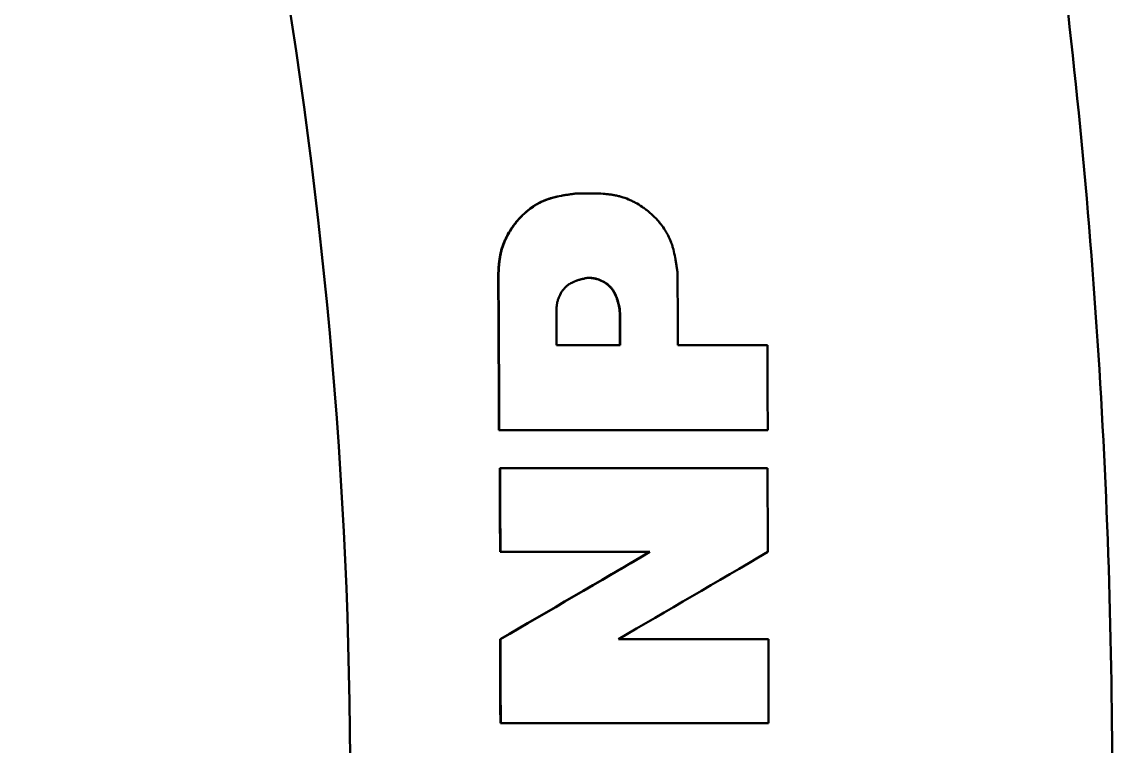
# Model space of a CAD drawing. Header units: millimetres. Extents: x 1510 to 10524, y 7125 to 13164.
# Drawn here: x 7900.16 to 7905.74, y 12660.43 to 12664.14 of the extents above; entities that cross this region are included whole.
import ezdxf

# ---------------------------------------------------------------- set-up
doc = ezdxf.new("R2010")
doc.units = ezdxf.units.MM
doc.header["$LTSCALE"] = 4
doc.layers.add('Visible (ISO)', color=7, linetype='Continuous', lineweight=50)

msp = doc.modelspace()

# ---------------------------------------------------------------- linework, layer by layer
at = {"layer": 'Visible (ISO)'}
for p, q in [((7902.9021, 12663.2413), (7902.9038, 12663.2416)), ((7902.5975, 12662.8487), (7902.5992, 12662.849)), ((7903.2193, 12662.6603), (7903.221, 12662.6606)), ((7902.6014, 12662.0455), (7902.6031, 12662.0457)), ((7903.9756, 12662.0455), (7903.9773, 12662.0457)), ((7902.6058, 12661.8504), (7902.6075, 12661.8506)), ((7902.6071, 12661.4215), (7902.6088, 12661.4216)), ((7903.3727, 12661.4215), (7903.3744, 12661.4216)), ((7902.6081, 12660.9745), (7902.6098, 12660.9746)), ((7902.6086, 12660.5455), (7902.6103, 12660.5455)), ((7903.9797, 12660.5455), (7903.9815, 12660.5455))]:
    msp.add_line(p, q, dxfattribs=at)
msp.add_arc((7876.1404, 12660.22), 25.7, 339.16048, 20.83952, dxfattribs=at)
for centre, major_axis, ratio, start_param, end_param in [((7888.6023, 12660.1532), (0.0061, -87.1555), 0.171195, 1.597492, 1.601721), ((7888.4987, 12660.155), (-0.0024, 83.4652), 0.172572, 4.740251, 4.742408), ((7888.6915, 12660.1579), (0.006, -85.2494), 0.17049, 1.598033, 1.600142), ((7888.6379, 12660.1579), (0.0061, -85.2595), 0.171119, 1.59803, 1.600141), ((7888.6529, 12660.1835), (0.002, -88.6658), 0.172871, 1.591796, 1.596703), ((7888.824, 12660.2054), (-0.0004, 79.6581), 0.173048, 4.727654, 4.73304), ((7888.7691, 12660.2054), (-0.0005, 79.668), 0.173738, 4.727654, 4.73304), ((7888.78, 12660.208), (0.0004, -87.4356), 0.17383, 1.584674, 1.589583), ((7888.9633, 12660.2193), (-0.0001, 78.6009), 0.173603, 4.716539, 4.721997), ((7888.9076, 12660.2193), (-0.0001, 78.6109), 0.174312, 4.716539, 4.721997), ((7888.9146, 12660.2194), (0.0001, -86.4911), 0.174203, 1.574566, 1.579529)]:
    msp.add_ellipse(centre, major_axis=major_axis, ratio=ratio, start_param=start_param, end_param=end_param, dxfattribs=at)
for points, knots in [([(7904.4695, 12669.5409), (7904.9042, 12667.9765), (7905.215, 12666.4336), (7905.4202, 12664.9307), (7905.4205, 12664.9284), (7905.4209, 12664.9261), (7905.4212, 12664.9238), (7905.4216, 12664.9209), (7905.422, 12664.9181), (7905.4224, 12664.915), (7905.6352, 12663.3516), (7905.739, 12661.7923), (7905.7404, 12660.2517), (7905.7404, 12660.2412), (7905.7404, 12660.2306), (7905.7404, 12660.22)], [0, 0, 0, 0, 0.49827, 0.49827, 0.49827, 0.499023, 0.499023, 0.499023, 0.5, 0.5, 0.5, 0.996593, 0.996593, 0.996593, 1, 1, 1, 1]), ([(7902.5992, 12662.849), (7902.6003, 12662.8662), (7902.6013, 12662.8795), (7902.6021, 12662.8888), (7902.6022, 12662.8891), (7902.6022, 12662.8897), (7902.6022, 12662.8901), (7902.6023, 12662.8906), (7902.6023, 12662.891), (7902.6024, 12662.8915), (7902.6025, 12662.8924), (7902.6025, 12662.8933), (7902.6026, 12662.8942), (7902.6028, 12662.896), (7902.603, 12662.8977), (7902.6032, 12662.8995), (7902.6035, 12662.9029), (7902.6039, 12662.9063), (7902.6043, 12662.9096), (7902.6051, 12662.9161), (7902.6059, 12662.9223), (7902.6069, 12662.9282), (7902.607, 12662.9289), (7902.6072, 12662.9298), (7902.6073, 12662.9306), (7902.6074, 12662.9314), (7902.6076, 12662.9322), (7902.6077, 12662.9331), (7902.608, 12662.9347), (7902.6083, 12662.9363), (7902.6086, 12662.9379), (7902.6092, 12662.9412), (7902.6099, 12662.9444), (7902.6106, 12662.9476), (7902.612, 12662.9541), (7902.6136, 12662.9604), (7902.6153, 12662.9668), (7902.6189, 12662.9795), (7902.6231, 12662.992), (7902.6281, 12663.0043), (7902.6305, 12663.0105), (7902.6331, 12663.0164), (7902.6359, 12663.0224), (7902.6386, 12663.0284), (7902.6415, 12663.0343), (7902.6446, 12663.0402), (7902.6508, 12663.052), (7902.6577, 12663.0636), (7902.6652, 12663.075), (7902.6689, 12663.0807), (7902.6727, 12663.0861), (7902.6766, 12663.0915), (7902.6805, 12663.0969), (7902.6846, 12663.1023), (7902.6887, 12663.1075), (7902.6971, 12663.1179), (7902.7059, 12663.128), (7902.7152, 12663.1376), (7902.7176, 12663.1401), (7902.72, 12663.1425), (7902.7224, 12663.1449), (7902.7248, 12663.1473), (7902.7272, 12663.1496), (7902.7297, 12663.1519), (7902.7346, 12663.1565), (7902.7396, 12663.1609), (7902.7446, 12663.1652), (7902.7547, 12663.1738), (7902.7651, 12663.1817), (7902.7758, 12663.189), (7902.7785, 12663.1908), (7902.7813, 12663.1927), (7902.7841, 12663.1945), (7902.7869, 12663.1962), (7902.7897, 12663.1979), (7902.7925, 12663.1996), (7902.7981, 12663.203), (7902.8038, 12663.2062), (7902.8096, 12663.2091), (7902.8211, 12663.2151), (7902.8329, 12663.2204), (7902.845, 12663.2249), (7902.8457, 12663.2251), (7902.8463, 12663.2254), (7902.847, 12663.2256), (7902.8477, 12663.2258), (7902.8484, 12663.2261), (7902.849, 12663.2263), (7902.8504, 12663.2268), (7902.8518, 12663.2273), (7902.8532, 12663.2278), (7902.856, 12663.2287), (7902.8588, 12663.2297), (7902.8617, 12663.2306), (7902.8676, 12663.2324), (7902.8736, 12663.2342), (7902.8799, 12663.2359), (7902.8924, 12663.2392), (7902.9059, 12663.2423), (7902.9203, 12663.245), (7902.9208, 12663.2451), (7902.921, 12663.2451), (7902.9214, 12663.2452), (7902.9218, 12663.2452), (7902.9221, 12663.2453), (7902.9225, 12663.2454), (7902.9232, 12663.2455), (7902.9239, 12663.2457), (7902.9247, 12663.2458), (7902.9261, 12663.2461), (7902.9276, 12663.2463), (7902.9291, 12663.2466), (7902.9322, 12663.2471), (7902.9353, 12663.2477), (7902.9386, 12663.2482), (7902.9451, 12663.2493), (7902.952, 12663.2503), (7902.9594, 12663.2514), (7902.9603, 12663.2515), (7902.9605, 12663.2516), (7902.961, 12663.2517), (7902.9616, 12663.2517), (7902.9622, 12663.2518), (7902.9628, 12663.2519), (7902.964, 12663.2521), (7902.9653, 12663.2523), (7902.9666, 12663.2525), (7902.9693, 12663.2528), (7902.9723, 12663.2533), (7902.9756, 12663.2537), (7902.9822, 12663.2546), (7902.9899, 12663.2556), (7902.9988, 12663.2568)], [0, 0, 0, 0, 0.0625, 0.0625, 0.0625, 0.064453, 0.064453, 0.064453, 0.066406, 0.066406, 0.066406, 0.070312, 0.070312, 0.070312, 0.078125, 0.078125, 0.078125, 0.09375, 0.09375, 0.09375, 0.125, 0.125, 0.125, 0.128906, 0.128906, 0.128906, 0.132812, 0.132812, 0.132812, 0.140625, 0.140625, 0.140625, 0.15625, 0.15625, 0.15625, 0.1875, 0.1875, 0.1875, 0.25, 0.25, 0.25, 0.28125, 0.28125, 0.28125, 0.3125, 0.3125, 0.3125, 0.375, 0.375, 0.375, 0.40625, 0.40625, 0.40625, 0.4375, 0.4375, 0.4375, 0.5, 0.5, 0.5, 0.515625, 0.515625, 0.515625, 0.53125, 0.53125, 0.53125, 0.5625, 0.5625, 0.5625, 0.625, 0.625, 0.625, 0.640625, 0.640625, 0.640625, 0.65625, 0.65625, 0.65625, 0.6875, 0.6875, 0.6875, 0.75, 0.75, 0.75, 0.753906, 0.753906, 0.753906, 0.757812, 0.757812, 0.757812, 0.765625, 0.765625, 0.765625, 0.78125, 0.78125, 0.78125, 0.8125, 0.8125, 0.8125, 0.875, 0.875, 0.875, 0.876953, 0.876953, 0.876953, 0.878906, 0.878906, 0.878906, 0.882812, 0.882812, 0.882812, 0.890625, 0.890625, 0.890625, 0.90625, 0.90625, 0.90625, 0.9375, 0.9375, 0.9375, 0.941406, 0.941406, 0.941406, 0.945312, 0.945312, 0.945312, 0.953125, 0.953125, 0.953125, 0.96875, 0.96875, 0.96875, 1, 1, 1, 1]), ([(7902.9988, 12663.2568), (7903.0175, 12663.2568), (7903.0363, 12663.2568), (7903.0737, 12663.2568), (7903.0924, 12663.2568), (7903.1112, 12663.2568)], [-0.1140018, -0.1140018, -0.1140018, -0.1140018, -0.057001, -0.057001, 0, 0, 0, 0]), ([(7903.1112, 12663.2568), (7903.1289, 12663.2555), (7903.142, 12663.2545), (7903.1505, 12663.2536), (7903.1508, 12663.2536), (7903.1518, 12663.2535), (7903.1533, 12663.2534), (7903.1567, 12663.253), (7903.1593, 12663.2527), (7903.1644, 12663.2522), (7903.1677, 12663.2518), (7903.1775, 12663.2505), (7903.1836, 12663.2496), (7903.19, 12663.2485), (7903.1909, 12663.2483), (7903.1925, 12663.248), (7903.1933, 12663.2479), (7903.1957, 12663.2474), (7903.1973, 12663.2471), (7903.2021, 12663.2462), (7903.2053, 12663.2455), (7903.2148, 12663.2433), (7903.2211, 12663.2416), (7903.2399, 12663.2361), (7903.2523, 12663.2318), (7903.2676, 12663.2254), (7903.2705, 12663.2241), (7903.2764, 12663.2214), (7903.2794, 12663.2201), (7903.2883, 12663.2158), (7903.2941, 12663.2128), (7903.3116, 12663.2033), (7903.3231, 12663.1963), (7903.34, 12663.1848), (7903.3454, 12663.1809), (7903.3561, 12663.1729), (7903.3614, 12663.1687), (7903.3769, 12663.1559), (7903.3869, 12663.1469), (7903.3989, 12663.135), (7903.4013, 12663.1325), (7903.4061, 12663.1276), (7903.4084, 12663.1251), (7903.4153, 12663.1175), (7903.4197, 12663.1125), (7903.4325, 12663.097), (7903.4404, 12663.0863), (7903.4512, 12663.07), (7903.4547, 12663.0644), (7903.4614, 12663.053), (7903.4645, 12663.0472), (7903.4735, 12663.0296), (7903.4787, 12663.0176), (7903.4835, 12663.0045), (7903.4837, 12663.0039), (7903.4842, 12663.0025), (7903.4845, 12663.0018), (7903.4852, 12662.9997), (7903.4857, 12662.9983), (7903.4871, 12662.9941), (7903.4881, 12662.9912), (7903.4908, 12662.9823), (7903.4926, 12662.9761), (7903.4977, 12662.957), (7903.5007, 12662.9433), (7903.5036, 12662.9282), (7903.5036, 12662.928), (7903.5038, 12662.9273), (7903.504, 12662.9262), (7903.5042, 12662.925), (7903.5046, 12662.9228), (7903.5048, 12662.9213), (7903.5057, 12662.9166), (7903.5062, 12662.9134), (7903.5078, 12662.9035), (7903.5089, 12662.8965), (7903.5101, 12662.8888), (7903.5101, 12662.8888), (7903.5101, 12662.8886), (7903.5102, 12662.8882), (7903.5102, 12662.8878), (7903.5103, 12662.887), (7903.5104, 12662.8865), (7903.5107, 12662.8848), (7903.5108, 12662.8835), (7903.5114, 12662.8796), (7903.5118, 12662.8766), (7903.5132, 12662.8666), (7903.5143, 12662.8585), (7903.5156, 12662.849), (7903.5156, 12662.849)], [0, 0, 0, 0, 0.0625, 0.0625, 0.063476, 0.063476, 0.066406, 0.070312, 0.078125, 0.078125, 0.09375, 0.09375, 0.125, 0.125, 0.128906, 0.128906, 0.132812, 0.132812, 0.140625, 0.140625, 0.15625, 0.15625, 0.1875, 0.1875, 0.249999, 0.249999, 0.265624, 0.265624, 0.281249, 0.281249, 0.312499, 0.312499, 0.374999, 0.374999, 0.406249, 0.406249, 0.437499, 0.437499, 0.499999, 0.499999, 0.515624, 0.515624, 0.531249, 0.531249, 0.562499, 0.562499, 0.624999, 0.624999, 0.656248, 0.656248, 0.687498, 0.687498, 0.749998, 0.749998, 0.753904, 0.753904, 0.757811, 0.757811, 0.765623, 0.765623, 0.781248, 0.781248, 0.812498, 0.812498, 0.874998, 0.874998, 0.876951, 0.876951, 0.878904, 0.88281, 0.88281, 0.890623, 0.890623, 0.906248, 0.906248, 0.937498, 0.937498, 0.938474, 0.938474, 0.939451, 0.941404, 0.941404, 0.94531, 0.94531, 0.953123, 0.953123, 0.968748, 0.968748, 0.999998, 1, 1, 1, 1]), ([(7902.5975, 12662.8487), (7902.5986, 12662.8645), (7902.5997, 12662.8808), (7902.6004, 12662.8884), (7902.6004, 12662.8887), (7902.6005, 12662.8894), (7902.6005, 12662.8898), (7902.6006, 12662.8903), (7902.6006, 12662.8907), (7902.6007, 12662.8912), (7902.6007, 12662.8915), (7902.6007, 12662.8919), (7902.6008, 12662.8922), (7902.6008, 12662.8928), (7902.6009, 12662.8933), (7902.6009, 12662.8938), (7902.6011, 12662.8957), (7902.6013, 12662.8974), (7902.6014, 12662.8991), (7902.6015, 12662.8995), (7902.6015, 12662.8998), (7902.6016, 12662.9002), (7902.6016, 12662.9008), (7902.6017, 12662.9014), (7902.6018, 12662.902), (7902.6019, 12662.9037), (7902.6023, 12662.9068), (7902.6026, 12662.9092), (7902.6032, 12662.9142), (7902.6038, 12662.9189), (7902.6045, 12662.9234), (7902.6047, 12662.9249), (7902.6049, 12662.9262), (7902.6052, 12662.9278), (7902.6053, 12662.9286), (7902.6054, 12662.9295), (7902.6056, 12662.9303), (7902.6057, 12662.9311), (7902.6059, 12662.9319), (7902.606, 12662.9327), (7902.6063, 12662.9344), (7902.6066, 12662.936), (7902.6069, 12662.9376), (7902.6075, 12662.9409), (7902.6082, 12662.9441), (7902.6089, 12662.9473), (7902.6103, 12662.9537), (7902.6118, 12662.9599), (7902.6136, 12662.9665), (7902.6172, 12662.9791), (7902.6215, 12662.9919), (7902.6264, 12663.004), (7902.6288, 12663.0101), (7902.6314, 12663.016), (7902.6342, 12663.0221), (7902.6369, 12663.028), (7902.6399, 12663.034), (7902.6429, 12663.0399), (7902.6491, 12663.0516), (7902.6561, 12663.0634), (7902.6635, 12663.0746), (7902.6672, 12663.0803), (7902.6709, 12663.0857), (7902.6749, 12663.0912), (7902.6788, 12663.0966), (7902.6829, 12663.1019), (7902.687, 12663.1071), (7902.6912, 12663.1124), (7902.6955, 12663.1175), (7902.6999, 12663.1225), (7902.7043, 12663.1275), (7902.7087, 12663.1322), (7902.7135, 12663.1373), (7902.7159, 12663.1397), (7902.7183, 12663.1422), (7902.7207, 12663.1445), (7902.7231, 12663.1469), (7902.7256, 12663.1493), (7902.728, 12663.1515), (7902.7329, 12663.1562), (7902.7379, 12663.1606), (7902.7429, 12663.1649), (7902.7531, 12663.1735), (7902.7635, 12663.1814), (7902.7741, 12663.1886), (7902.7745, 12663.1889), (7902.7748, 12663.1891), (7902.7751, 12663.1893), (7902.7775, 12663.1909), (7902.78, 12663.1925), (7902.7824, 12663.1941), (7902.7852, 12663.1959), (7902.788, 12663.1976), (7902.7908, 12663.1993), (7902.7964, 12663.2026), (7902.8021, 12663.2058), (7902.8079, 12663.2088), (7902.8137, 12663.2118), (7902.8196, 12663.2146), (7902.8256, 12663.2173), (7902.83, 12663.2192), (7902.8344, 12663.2211), (7902.8388, 12663.2228), (7902.8403, 12663.2234), (7902.842, 12663.224), (7902.8433, 12663.2245), (7902.844, 12663.2248), (7902.8446, 12663.225), (7902.8453, 12663.2252), (7902.846, 12663.2255), (7902.8467, 12663.2257), (7902.8473, 12663.226), (7902.8487, 12663.2264), (7902.8501, 12663.2269), (7902.8515, 12663.2274), (7902.8542, 12663.2283), (7902.8571, 12663.2293), (7902.86, 12663.2302), (7902.8659, 12663.2321), (7902.8721, 12663.2339), (7902.8782, 12663.2355), (7902.8845, 12663.2372), (7902.891, 12663.2388), (7902.8977, 12663.2403), (7902.8992, 12663.2406), (7902.9006, 12663.2409), (7902.9021, 12663.2413)], [0, 0, 0, 0, 0.0561261, 0.0561261, 0.0561261, 0.0583083, 0.0583083, 0.0583083, 0.0605966, 0.0605966, 0.0605966, 0.0625, 0.0625, 0.0625, 0.0655056, 0.0655056, 0.0655056, 0.0759095, 0.0759095, 0.0759095, 0.078125, 0.078125, 0.078125, 0.0820313, 0.0820313, 0.0820313, 0.0937442, 0.0937442, 0.0937442, 0.1171875, 0.1171875, 0.1171875, 0.125, 0.125, 0.125, 0.128524, 0.128524, 0.128524, 0.1321307, 0.1321307, 0.1321307, 0.1395807, 0.1395807, 0.1395807, 0.1552687, 0.1552687, 0.1552687, 0.1874986, 0.1874986, 0.1874986, 0.25, 0.25, 0.25, 0.281377, 0.281377, 0.281377, 0.3125022, 0.3125022, 0.3125022, 0.375, 0.375, 0.375, 0.406372, 0.406372, 0.406372, 0.437502, 0.437502, 0.437502, 0.46875, 0.46875, 0.46875, 0.5, 0.5, 0.5, 0.5150404, 0.5150404, 0.5150404, 0.5301984, 0.5301984, 0.5301984, 0.5608326, 0.5608326, 0.5608326, 0.6230879, 0.6230879, 0.6230879, 0.625, 0.625, 0.625, 0.638843, 0.638843, 0.638843, 0.6547267, 0.6547267, 0.6547267, 0.6865719, 0.6865719, 0.6865719, 0.71875, 0.71875, 0.71875, 0.7421875, 0.7421875, 0.7421875, 0.75, 0.75, 0.75, 0.7543445, 0.7543445, 0.7543445, 0.7585569, 0.7585569, 0.7585569, 0.7666784, 0.7666784, 0.7666784, 0.7821633, 0.7821633, 0.7821633, 0.8125596, 0.8125596, 0.8125596, 0.8437798, 0.8437798, 0.8437798, 0.8504509, 0.8504509, 0.8504509, 0.8504509]), ([(7902.6014, 12662.0455), (7902.6009, 12662.1792), (7902.6003, 12662.3129), (7902.599, 12662.5808), (7902.5983, 12662.7148), (7902.5975, 12662.8487)], [-0.8029633, -0.8029633, -0.8029633, -0.8029633, -0.401724, -0.401724, 0, 0, 0, 0]), ([(7902.6031, 12662.0457), (7902.6026, 12662.1795), (7902.602, 12662.3133), (7902.6007, 12662.581), (7902.6, 12662.715), (7902.5992, 12662.849)], [-0.8036412, -0.8036412, -0.8036412, -0.8036412, -0.4021581, -0.4021581, 0, 0, 0, 0]), ([(7902.8958, 12662.6606), (7902.896, 12662.6641), (7902.8962, 12662.6671), (7902.8963, 12662.6698), (7902.8964, 12662.6711), (7902.8965, 12662.6723), (7902.8965, 12662.6734), (7902.8966, 12662.674), (7902.8966, 12662.6745), (7902.8966, 12662.675), (7902.8967, 12662.6755), (7902.8967, 12662.6757), (7902.8967, 12662.6764), (7902.8968, 12662.6766), (7902.8968, 12662.6771), (7902.8968, 12662.6775), (7902.8969, 12662.6779), (7902.8969, 12662.6782), (7902.8969, 12662.6786), (7902.897, 12662.6794), (7902.8971, 12662.6801), (7902.8971, 12662.6807), (7902.8973, 12662.6821), (7902.8974, 12662.6832), (7902.8976, 12662.6847), (7902.8977, 12662.686), (7902.8979, 12662.6873), (7902.8981, 12662.6886), (7902.8982, 12662.6898), (7902.8984, 12662.6909), (7902.8986, 12662.6923), (7902.8987, 12662.6929), (7902.8989, 12662.6936), (7902.899, 12662.6942), (7902.8991, 12662.6949), (7902.8992, 12662.6955), (7902.8994, 12662.6962), (7902.8996, 12662.6975), (7902.8999, 12662.6988), (7902.9002, 12662.7001), (7902.9008, 12662.7028), (7902.9015, 12662.7054), (7902.9022, 12662.708), (7902.9037, 12662.7132), (7902.9053, 12662.7182), (7902.9074, 12662.7235), (7902.9114, 12662.7338), (7902.9163, 12662.7433), (7902.9223, 12662.7526), (7902.9253, 12662.7572), (7902.9286, 12662.7617), (7902.9319, 12662.7658), (7902.9353, 12662.77), (7902.9389, 12662.7739), (7902.9426, 12662.7775), (7902.9463, 12662.7812), (7902.9502, 12662.7846), (7902.9543, 12662.7877), (7902.9564, 12662.7893), (7902.9585, 12662.7908), (7902.9606, 12662.7922), (7902.9617, 12662.793), (7902.9628, 12662.7937), (7902.9639, 12662.7944), (7902.965, 12662.7951), (7902.9663, 12662.7958), (7902.9673, 12662.7964), (7902.9678, 12662.7968), (7902.9683, 12662.797), (7902.9689, 12662.7973), (7902.9694, 12662.7976), (7902.9699, 12662.7979), (7902.9704, 12662.7982), (7902.9715, 12662.7988), (7902.9726, 12662.7994), (7902.9737, 12662.8), (7902.9759, 12662.8011), (7902.9782, 12662.8023), (7902.9805, 12662.8033), (7902.9829, 12662.8044), (7902.9853, 12662.8055), (7902.9878, 12662.8065), (7902.989, 12662.807), (7902.9903, 12662.8075), (7902.9916, 12662.808), (7902.9922, 12662.8082), (7902.9928, 12662.8085), (7902.9935, 12662.8087), (7902.9941, 12662.8089), (7902.9949, 12662.8092), (7902.9955, 12662.8094), (7902.9961, 12662.8097), (7902.9965, 12662.8098), (7902.9971, 12662.81), (7902.9976, 12662.8102), (7902.9982, 12662.8104), (7902.9988, 12662.8106), (7902.9999, 12662.811), (7903.001, 12662.8114), (7903.0022, 12662.8118), (7903.0046, 12662.8125), (7903.0071, 12662.8133), (7903.0096, 12662.814), (7903.0121, 12662.8148), (7903.0147, 12662.8155), (7903.0175, 12662.8163), (7903.0188, 12662.8166), (7903.0202, 12662.817), (7903.0216, 12662.8174), (7903.0227, 12662.8177), (7903.0237, 12662.8179), (7903.0248, 12662.8182), (7903.0252, 12662.8183), (7903.0257, 12662.8184), (7903.0259, 12662.8185), (7903.0266, 12662.8186), (7903.0267, 12662.8187), (7903.0273, 12662.8188), (7903.0277, 12662.8189), (7903.0282, 12662.819), (7903.0287, 12662.8191), (7903.0296, 12662.8193), (7903.0306, 12662.8196), (7903.0318, 12662.8199), (7903.0338, 12662.8203), (7903.0362, 12662.8209), (7903.039, 12662.8215), (7903.0443, 12662.8227), (7903.0511, 12662.8242), (7903.0575, 12662.8255)], [0, 0, 0, 0, 0.03125, 0.03125, 0.03125, 0.046875, 0.046875, 0.046875, 0.054687, 0.054687, 0.054687, 0.0625, 0.0625, 0.0625, 0.065073, 0.065073, 0.065073, 0.068012, 0.068012, 0.068012, 0.075383, 0.075383, 0.075383, 0.093734, 0.093734, 0.093734, 0.109375, 0.109375, 0.109375, 0.125, 0.125, 0.125, 0.132156, 0.132156, 0.132156, 0.139455, 0.139455, 0.139455, 0.154456, 0.154456, 0.154456, 0.185785, 0.185785, 0.185785, 0.25, 0.25, 0.25, 0.375, 0.375, 0.375, 0.437069, 0.437069, 0.437069, 0.5, 0.5, 0.5, 0.5625, 0.5625, 0.5625, 0.59375, 0.59375, 0.59375, 0.609375, 0.609375, 0.609375, 0.625, 0.625, 0.625, 0.633388, 0.633388, 0.633388, 0.641446, 0.641446, 0.641446, 0.656965, 0.656965, 0.656965, 0.687535, 0.687535, 0.687535, 0.71875, 0.71875, 0.71875, 0.734375, 0.734375, 0.734375, 0.742187, 0.742187, 0.742187, 0.75, 0.75, 0.75, 0.758972, 0.758972, 0.758972, 0.767224, 0.767224, 0.767224, 0.782594, 0.782594, 0.782594, 0.8125, 0.8125, 0.8125, 0.84375, 0.84375, 0.84375, 0.859375, 0.859375, 0.859375, 0.871094, 0.871094, 0.871094, 0.875, 0.875, 0.875, 0.886761, 0.886761, 0.886761, 0.896687, 0.896687, 0.896687, 0.913805, 0.913805, 0.913805, 0.94327, 0.94327, 0.94327, 1, 1, 1, 1]), ([(7903.056, 12662.8252), (7903.0629, 12662.8248), (7903.068, 12662.8245), (7903.0714, 12662.8242), (7903.0717, 12662.8242), (7903.0722, 12662.8241), (7903.0725, 12662.8241), (7903.0729, 12662.8241), (7903.0732, 12662.8241), (7903.0736, 12662.824), (7903.0743, 12662.824), (7903.0749, 12662.8239), (7903.0756, 12662.8238), (7903.077, 12662.8237), (7903.0783, 12662.8235), (7903.0796, 12662.8233), (7903.0822, 12662.823), (7903.0847, 12662.8226), (7903.0871, 12662.8222), (7903.0877, 12662.8221), (7903.0884, 12662.822), (7903.089, 12662.8218), (7903.0897, 12662.8217), (7903.0903, 12662.8216), (7903.091, 12662.8214), (7903.0923, 12662.8212), (7903.0936, 12662.8209), (7903.0948, 12662.8206), (7903.0974, 12662.82), (7903.1, 12662.8193), (7903.1026, 12662.8185), (7903.1077, 12662.817), (7903.1128, 12662.8152), (7903.1179, 12662.8131), (7903.1281, 12662.809), (7903.1377, 12662.8039), (7903.1467, 12662.7978), (7903.1512, 12662.7948), (7903.1557, 12662.7915), (7903.1598, 12662.7881), (7903.1639, 12662.7846), (7903.1678, 12662.781), (7903.1714, 12662.7772), (7903.1787, 12662.7695), (7903.1848, 12662.7612), (7903.1901, 12662.752), (7903.1905, 12662.7514), (7903.1907, 12662.7509), (7903.191, 12662.7504), (7903.1913, 12662.7499), (7903.1916, 12662.7493), (7903.1919, 12662.7488), (7903.1925, 12662.7477), (7903.1931, 12662.7466), (7903.1937, 12662.7455), (7903.1948, 12662.7432), (7903.1959, 12662.7409), (7903.197, 12662.7385), (7903.1992, 12662.7338), (7903.2012, 12662.7287), (7903.2031, 12662.7234), (7903.2033, 12662.7227), (7903.2035, 12662.7222), (7903.2037, 12662.7217), (7903.2039, 12662.7211), (7903.2041, 12662.7205), (7903.2043, 12662.72), (7903.2047, 12662.7188), (7903.205, 12662.7176), (7903.2054, 12662.7164), (7903.2062, 12662.7141), (7903.207, 12662.7116), (7903.2077, 12662.709), (7903.2092, 12662.7038), (7903.2107, 12662.6983), (7903.2122, 12662.6924), (7903.2123, 12662.6917), (7903.2124, 12662.6915), (7903.2125, 12662.6911), (7903.2126, 12662.6906), (7903.2127, 12662.6902), (7903.2128, 12662.6897), (7903.213, 12662.6887), (7903.2133, 12662.6877), (7903.2135, 12662.6866), (7903.214, 12662.6844), (7903.2146, 12662.682), (7903.2152, 12662.6793), (7903.2164, 12662.6739), (7903.2177, 12662.6676), (7903.2193, 12662.6603)], [0.0005137, 0.0005137, 0.0005137, 0.0005137, 0.0625, 0.0625, 0.0625, 0.0664062, 0.0664062, 0.0664062, 0.0703125, 0.0703125, 0.0703125, 0.078125, 0.078125, 0.078125, 0.09375, 0.09375, 0.09375, 0.125, 0.125, 0.125, 0.1328125, 0.1328125, 0.1328125, 0.140625, 0.140625, 0.140625, 0.15625, 0.15625, 0.15625, 0.1875, 0.1875, 0.1875, 0.25, 0.25, 0.25, 0.375, 0.375, 0.375, 0.4375, 0.4375, 0.4375, 0.5, 0.5, 0.5, 0.625, 0.625, 0.625, 0.6328125, 0.6328125, 0.6328125, 0.640625, 0.640625, 0.640625, 0.65625, 0.65625, 0.65625, 0.6875, 0.6875, 0.6875, 0.75, 0.75, 0.75, 0.7578125, 0.7578125, 0.7578125, 0.765625, 0.765625, 0.765625, 0.78125, 0.78125, 0.78125, 0.8125, 0.8125, 0.8125, 0.875, 0.875, 0.875, 0.8828125, 0.8828125, 0.8828125, 0.890625, 0.890625, 0.890625, 0.90625, 0.90625, 0.90625, 0.9375, 0.9375, 0.9375, 1, 1, 1, 1]), ([(7903.0575, 12662.8255), (7903.061, 12662.8253), (7903.0641, 12662.8252), (7903.0667, 12662.825), (7903.068, 12662.8249), (7903.0692, 12662.8248), (7903.0702, 12662.8248), (7903.0708, 12662.8247), (7903.0713, 12662.8247), (7903.0718, 12662.8246), (7903.0723, 12662.8246), (7903.0724, 12662.8246), (7903.0732, 12662.8245), (7903.0734, 12662.8245), (7903.0739, 12662.8245), (7903.0742, 12662.8244), (7903.0746, 12662.8244), (7903.0749, 12662.8244), (7903.0753, 12662.8243), (7903.0761, 12662.8243), (7903.0768, 12662.8242), (7903.0773, 12662.8241), (7903.0788, 12662.824), (7903.0798, 12662.8239), (7903.0813, 12662.8237), (7903.0826, 12662.8235), (7903.0839, 12662.8233), (7903.0852, 12662.8231), (7903.0864, 12662.8229), (7903.0875, 12662.8228), (7903.0888, 12662.8225), (7903.0894, 12662.8224), (7903.0901, 12662.8223), (7903.0907, 12662.8222), (7903.0914, 12662.822), (7903.092, 12662.8219), (7903.0927, 12662.8218), (7903.094, 12662.8215), (7903.0953, 12662.8212), (7903.0966, 12662.8209), (7903.0992, 12662.8203), (7903.1018, 12662.8196), (7903.1043, 12662.8188), (7903.1095, 12662.8173), (7903.1144, 12662.8156), (7903.1197, 12662.8135), (7903.1298, 12662.8093), (7903.1392, 12662.8043), (7903.1484, 12662.7982), (7903.153, 12662.7951), (7903.1574, 12662.7918), (7903.1615, 12662.7884), (7903.1656, 12662.7849), (7903.1695, 12662.7813), (7903.1731, 12662.7775), (7903.1767, 12662.7737), (7903.1801, 12662.7697), (7903.1832, 12662.7655), (7903.1847, 12662.7634), (7903.1862, 12662.7613), (7903.1877, 12662.7591), (7903.1884, 12662.758), (7903.1891, 12662.7569), (7903.1898, 12662.7557), (7903.1905, 12662.7546), (7903.1912, 12662.7534), (7903.1918, 12662.7523), (7903.1922, 12662.7517), (7903.1924, 12662.7513), (7903.1927, 12662.7507), (7903.193, 12662.7502), (7903.1933, 12662.7496), (7903.1936, 12662.7491), (7903.1942, 12662.748), (7903.1948, 12662.7469), (7903.1954, 12662.7458), (7903.1965, 12662.7435), (7903.1976, 12662.7412), (7903.1987, 12662.7388), (7903.1998, 12662.7364), (7903.2008, 12662.734), (7903.2018, 12662.7315), (7903.2024, 12662.7302), (7903.2029, 12662.7289), (7903.2033, 12662.7276), (7903.2036, 12662.727), (7903.2038, 12662.7263), (7903.2041, 12662.7257), (7903.2043, 12662.725), (7903.2046, 12662.7242), (7903.2048, 12662.7237), (7903.205, 12662.723), (7903.2052, 12662.7226), (7903.2054, 12662.722), (7903.2056, 12662.7214), (7903.2058, 12662.7209), (7903.206, 12662.7203), (7903.2064, 12662.7192), (7903.2067, 12662.718), (7903.2071, 12662.7167), (7903.2079, 12662.7143), (7903.2087, 12662.7118), (7903.2094, 12662.7093), (7903.2102, 12662.7067), (7903.2109, 12662.704), (7903.2117, 12662.7013), (7903.212, 12662.6999), (7903.2124, 12662.6985), (7903.2128, 12662.6971), (7903.213, 12662.6963), (7903.2131, 12662.6956), (7903.2133, 12662.6949), (7903.2134, 12662.6945), (7903.2135, 12662.6942), (7903.2136, 12662.6938), (7903.2137, 12662.6934), (7903.2138, 12662.6929), (7903.2139, 12662.6927), (7903.214, 12662.6921), (7903.2141, 12662.6919), (7903.2142, 12662.6914), (7903.2143, 12662.691), (7903.2144, 12662.6905), (7903.2145, 12662.69), (7903.2147, 12662.6891), (7903.215, 12662.6881), (7903.2152, 12662.6869), (7903.2157, 12662.6849), (7903.2163, 12662.6824), (7903.2169, 12662.6796), (7903.2181, 12662.6741), (7903.2196, 12662.6672), (7903.221, 12662.6606)], [0, 0, 0, 0, 0.03125, 0.03125, 0.03125, 0.046875, 0.046875, 0.046875, 0.054687, 0.054687, 0.054687, 0.0625, 0.0625, 0.0625, 0.065019, 0.065019, 0.065019, 0.067902, 0.067902, 0.067902, 0.075196, 0.075196, 0.075196, 0.093712, 0.093712, 0.093712, 0.109375, 0.109375, 0.109375, 0.125, 0.125, 0.125, 0.132171, 0.132171, 0.132171, 0.13948, 0.13948, 0.13948, 0.15449, 0.15449, 0.15449, 0.185799, 0.185799, 0.185799, 0.25, 0.25, 0.25, 0.375, 0.375, 0.375, 0.437093, 0.437093, 0.437093, 0.5, 0.5, 0.5, 0.5625, 0.5625, 0.5625, 0.59375, 0.59375, 0.59375, 0.609375, 0.609375, 0.609375, 0.625, 0.625, 0.625, 0.633368, 0.633368, 0.633368, 0.641415, 0.641415, 0.641415, 0.656928, 0.656928, 0.656928, 0.6875, 0.6875, 0.6875, 0.71875, 0.71875, 0.71875, 0.734375, 0.734375, 0.734375, 0.742187, 0.742187, 0.742187, 0.75, 0.75, 0.75, 0.75894, 0.75894, 0.75894, 0.767178, 0.767178, 0.767178, 0.782544, 0.782544, 0.782544, 0.8125, 0.8125, 0.8125, 0.84375, 0.84375, 0.84375, 0.859375, 0.859375, 0.859375, 0.867187, 0.867187, 0.867187, 0.871094, 0.871094, 0.871094, 0.875, 0.875, 0.875, 0.886973, 0.886973, 0.886973, 0.89697, 0.89697, 0.89697, 0.914102, 0.914102, 0.914102, 0.943463, 0.943463, 0.943463, 1, 1, 1, 1])]:
    msp.add_open_spline(points, degree=3, knots=knots, dxfattribs=at)
for points in [[(7903.2219, 12662.4806), (7903.1123, 12662.4806), (7903.0039, 12662.4806), (7902.8968, 12662.4806)], [(7903.5174, 12662.4806), (7903.6678, 12662.4806), (7903.8205, 12662.4806), (7903.9755, 12662.4806)], [(7903.9756, 12662.0455), (7903.496, 12662.0455), (7903.0379, 12662.0455), (7902.6014, 12662.0455)], [(7903.9773, 12662.0457), (7903.4977, 12662.0457), (7903.0397, 12662.0457), (7902.6031, 12662.0457)], [(7902.6075, 12661.8506), (7903.0423, 12661.8506), (7903.4985, 12661.8506), (7903.9763, 12661.8506)], [(7903.3727, 12661.4215), (7903.1106, 12661.4215), (7902.8554, 12661.4215), (7902.6071, 12661.4215)], [(7902.6081, 12660.9745), (7902.8563, 12661.1196), (7903.1112, 12661.2685), (7903.3727, 12661.4215)], [(7903.3744, 12661.4216), (7903.1123, 12661.4216), (7902.8571, 12661.4216), (7902.6088, 12661.4216)], [(7902.6098, 12660.9746), (7902.858, 12661.1197), (7903.1129, 12661.2687), (7903.3744, 12661.4216)], [(7903.9775, 12661.4214), (7903.7162, 12661.2688), (7903.4614, 12661.1199), (7903.2128, 12660.9747)], [(7903.2128, 12660.9747), (7903.4622, 12660.9747), (7903.7182, 12660.9747), (7903.981, 12660.9747)], [(7903.9797, 12660.5455), (7903.5008, 12660.5455), (7903.0437, 12660.5455), (7902.6086, 12660.5455)], [(7903.9815, 12660.5455), (7903.5025, 12660.5455), (7903.0455, 12660.5455), (7902.6103, 12660.5455)]]:
    msp.add_open_spline(points, degree=3, dxfattribs=at)

doc.saveas('drawing.dxf')
